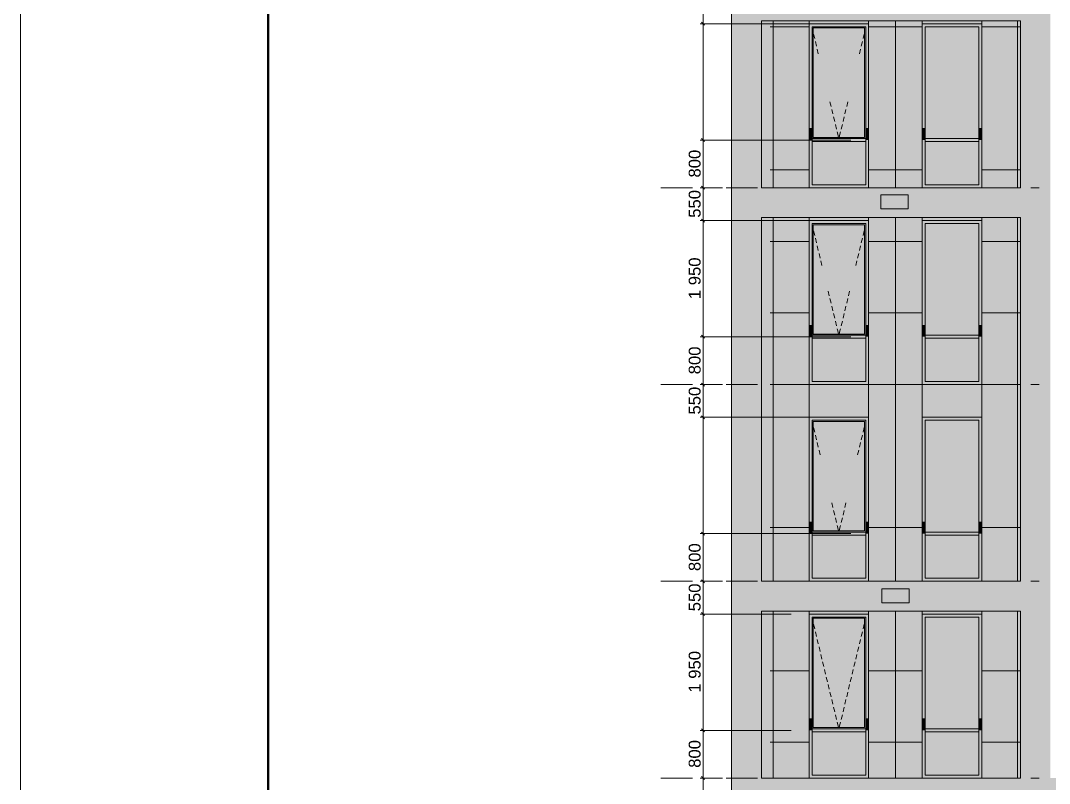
# Model space of a CAD drawing. Header units: millimetres. Extents: x 1499747 to 4341325, y -28481 to 441852.
# Drawn here: x 4091830 to 4109097, y 373938 to 386732 of the extents above; entities that cross this region are included whole.
import ezdxf
from ezdxf.enums import TextEntityAlignment as Align

# ---------------------------------------------------------------- set-up
doc = ezdxf.new("R2010")
doc.units = ezdxf.units.MM
doc.header["$MEASUREMENT"] = 0
doc.layers.add('Чертеж и Рисунок', color=7, linetype='Continuous')
doc.styles.add('РЎР“Р•РќР•Р\xa0Р\x98Р\xa0_РЎРўР\x98Р›Р¬_2', font='')
doc.styles.add('СПДС', font='isocpeur.ttf', dxfattribs={"width": 0.9})
doc.styles.get('РЎР“Р•РќР•Р\xa0Р\x98Р\xa0_РЎРўР\x98Р›Р¬_2').set_extended_font_data('GOST Common', italic=True)

# ---------------------------------------------------------------- blocks, each defined once
blk = doc.blocks.new('*U32')
at = {"lineweight": 0}
blk.add_lwpolyline([(-415, -5), (5, -5), (5, 292), (-415, 292)], close=True, dxfattribs=at)
at = {"color": 0, "linetype": 'Continuous', "lineweight": 50}
blk.add_lwpolyline([(-395, 287), (0, 287), (0, 0), (-395, 0)], close=True, dxfattribs=at)
at = {"style": 'СПДС'}
for tag, p in [('ШИФР_ПРОЕКТА_ЛИСТ2', (-65, 7.5)), ('ЛИСТ_второй', (-5, 5))]:
    blk.add_attdef(tag, text='', height=2.5, dxfattribs=at).set_placement(p, align=Align.MIDDLE_CENTER)

msp = doc.modelspace()

# ---------------------------------------------------------------- hatches: boundary and pattern name
at = {"layer": 'Чертеж и Рисунок', "linetype": 'Continuous', "lineweight": 0, "true_color": 0xbc9a89}
for points in [[(4103762.7, 400428.4), (4103762.7, 373528.4), (4104262.7, 373528.4), (4104262.7, 400428.4)], [(4108613, 399928.4), (4108613, 374028.4), (4109113, 374028.4), (4109113, 399928.4)], [(4104262.7, 387228.4), (4104262.7, 386728.4), (4108613, 386728.4), (4108613, 387228.4)], [(4104262.7, 383428.4), (4108613, 383428.4), (4108613, 383928.4), (4104262.7, 383928.4)], [(4104262.7, 377328.4), (4104262.7, 376828.4), (4108613, 376828.4), (4108613, 377328.4)], [(4127512.7, 374028.4), (4104262.7, 374028.4), (4104262.7, 373528.4), (4127512.7, 373528.4)]]:
    msp.add_hatch(color=33, dxfattribs=at).paths.add_polyline_path(points)
at = {"layer": 'Чертеж и Рисунок', "linetype": 'Continuous', "lineweight": 0, "true_color": 0xffffff}
for points in [[(4104262.7, 383928.4), (4105063.3, 383928.4), (4105063.3, 386678.4), (4106063.3, 386678.4), (4106063.3, 383928.4), (4106963, 383928.4), (4106963, 386678.4), (4107963, 386678.4), (4107963, 383928.4), (4108613, 383928.4), (4108613, 386728.4), (4104262.7, 386728.4)], [(4104262.7, 374028.4), (4105063.3, 374028.4), (4105063.3, 376778.4), (4106063.3, 376778.4), (4106063.3, 374028.4), (4106963, 374028.4), (4106963, 376778.4), (4107963, 376778.4), (4107963, 374028.4), (4108613, 374028.4), (4108613, 376828.4), (4104262.7, 376828.4)]]:
    msp.add_hatch(color=7, dxfattribs=at).paths.add_polyline_path(points)
at = {"layer": 'Чертеж и Рисунок', "linetype": 'Continuous', "lineweight": 0, "true_color": 0x2e2e2e}
for points in [[(4105063.3, 386328.4), (4105113.3, 386328.4), (4105113.3, 386628.4), (4105063.3, 386678.4)], [(4105563.3, 386678.4), (4105063.3, 386678.4), (4105113.3, 386628.4), (4105563.3, 386628.4)], [(4105563.3, 386678.4), (4105563.3, 386628.4), (4106013.3, 386628.4), (4106063.3, 386678.4)], [(4106063.3, 386328.4), (4106063.3, 386678.4), (4106013.3, 386628.4), (4106013.3, 386328.4)], [(4106963, 386328.4), (4107013, 386328.4), (4107013, 386628.4), (4106963, 386678.4)], [(4107463, 386678.4), (4106963, 386678.4), (4107013, 386628.4), (4107463, 386628.4)], [(4107463, 386678.4), (4107463, 386628.4), (4107913, 386628.4), (4107963, 386678.4)], [(4107963, 386328.4), (4107963, 386678.4), (4107913, 386628.4), (4107913, 386328.4)], [(4105063.3, 384928.4), (4105113.3, 384928.4), (4105113.3, 386328.4), (4105063.3, 386328.4)], [(4106063.3, 384928.4), (4106063.3, 386328.4), (4106013.3, 386328.4), (4106013.3, 384928.4)], [(4106963, 384928.4), (4107013, 384928.4), (4107013, 386328.4), (4106963, 386328.4)], [(4107963, 384928.4), (4107963, 386328.4), (4107913, 386328.4), (4107913, 384928.4)], [(4105063.3, 384728.4), (4105113.3, 384728.4), (4105113.3, 384928.4), (4105063.3, 384928.4)], [(4106063.3, 384728.4), (4106063.3, 384928.4), (4106013.3, 384928.4), (4106013.3, 384728.4)], [(4106963, 384728.4), (4107013, 384728.4), (4107013, 384928.4), (4106963, 384928.4)], [(4107963, 384728.4), (4107963, 384928.4), (4107913, 384928.4), (4107913, 384728.4)], [(4105063.3, 384728.4), (4105063.3, 383928.4), (4105113.3, 383978.4), (4105113.3, 384728.4)], [(4105113.3, 384703.4), (4105563.3, 384703.4), (4105563.3, 384753.4), (4105113.3, 384753.4)], [(4105563.3, 384753.4), (4105563.3, 384703.4), (4106013.3, 384703.4), (4106013.3, 384753.4)], [(4106063.3, 384728.4), (4106013.3, 384728.4), (4106013.3, 383978.4), (4106063.3, 383928.4)], [(4106963, 384728.4), (4106963, 383928.4), (4107013, 383978.4), (4107013, 384728.4)], [(4107013, 384703.4), (4107463, 384703.4), (4107463, 384753.4), (4107013, 384753.4)], [(4107463, 384753.4), (4107463, 384703.4), (4107913, 384703.4), (4107913, 384753.4)], [(4107963, 384728.4), (4107913, 384728.4), (4107913, 383978.4), (4107963, 383928.4)], [(4105563.3, 383928.4), (4105563.3, 383978.4), (4105113.3, 383978.4), (4105063.3, 383928.4)], [(4105563.3, 383928.4), (4106063.3, 383928.4), (4106013.3, 383978.4), (4105563.3, 383978.4)], [(4107463, 383928.4), (4107463, 383978.4), (4107013, 383978.4), (4106963, 383928.4)], [(4107463, 383928.4), (4107963, 383928.4), (4107913, 383978.4), (4107463, 383978.4)], [(4105063.3, 383028.4), (4105113.3, 383028.4), (4105113.3, 383328.4), (4105063.3, 383378.4)], [(4105563.3, 383378.4), (4105063.3, 383378.4), (4105113.3, 383328.4), (4105563.3, 383328.4)], [(4105563.3, 383378.4), (4105563.3, 383328.4), (4106013.3, 383328.4), (4106063.3, 383378.4)], [(4106063.3, 383028.4), (4106063.3, 383378.4), (4106013.3, 383328.4), (4106013.3, 383028.4)], [(4106963, 383028.4), (4107013, 383028.4), (4107013, 383328.4), (4106963, 383378.4)], [(4107463, 383378.4), (4106963, 383378.4), (4107013, 383328.4), (4107463, 383328.4)], [(4107463, 383378.4), (4107463, 383328.4), (4107913, 383328.4), (4107963, 383378.4)], [(4107963, 383028.4), (4107963, 383378.4), (4107913, 383328.4), (4107913, 383028.4)], [(4105063.3, 381628.4), (4105113.3, 381628.4), (4105113.3, 383028.4), (4105063.3, 383028.4)], [(4106063.3, 381628.4), (4106063.3, 383028.4), (4106013.3, 383028.4), (4106013.3, 381628.4)], [(4106963, 381628.4), (4107013, 381628.4), (4107013, 383028.4), (4106963, 383028.4)], [(4107963, 381628.4), (4107963, 383028.4), (4107913, 383028.4), (4107913, 381628.4)], [(4105063.3, 381428.4), (4105113.3, 381428.4), (4105113.3, 381628.4), (4105063.3, 381628.4)], [(4106063.3, 381428.4), (4106063.3, 381628.4), (4106013.3, 381628.4), (4106013.3, 381428.4)], [(4106963, 381428.4), (4107013, 381428.4), (4107013, 381628.4), (4106963, 381628.4)], [(4107963, 381428.4), (4107963, 381628.4), (4107913, 381628.4), (4107913, 381428.4)], [(4105113.3, 381403.4), (4105563.3, 381403.4), (4105563.3, 381453.4), (4105113.3, 381453.4)], [(4105563.3, 381453.4), (4105563.3, 381403.4), (4106013.3, 381403.4), (4106013.3, 381453.4)], [(4107013, 381403.4), (4107463, 381403.4), (4107463, 381453.4), (4107013, 381453.4)], [(4107463, 381453.4), (4107463, 381403.4), (4107913, 381403.4), (4107913, 381453.4)], [(4105063.3, 381428.4), (4105063.3, 380628.4), (4105113.3, 380678.4), (4105113.3, 381428.4)], [(4106063.3, 381428.4), (4106013.3, 381428.4), (4106013.3, 380678.4), (4106063.3, 380628.4)], [(4106963, 381428.4), (4106963, 380628.4), (4107013, 380678.4), (4107013, 381428.4)], [(4107963, 381428.4), (4107913, 381428.4), (4107913, 380678.4), (4107963, 380628.4)], [(4105563.3, 380628.4), (4105563.3, 380678.4), (4105113.3, 380678.4), (4105063.3, 380628.4)], [(4105563.3, 380628.4), (4106063.3, 380628.4), (4106013.3, 380678.4), (4105563.3, 380678.4)], [(4107463, 380628.4), (4107463, 380678.4), (4107013, 380678.4), (4106963, 380628.4)], [(4107463, 380628.4), (4107963, 380628.4), (4107913, 380678.4), (4107463, 380678.4)], [(4105063.3, 379728.4), (4105113.3, 379728.4), (4105113.3, 380028.4), (4105063.3, 380078.4)], [(4105563.3, 380078.4), (4105063.3, 380078.4), (4105113.3, 380028.4), (4105563.3, 380028.4)], [(4105563.3, 380078.4), (4105563.3, 380028.4), (4106013.3, 380028.4), (4106063.3, 380078.4)], [(4106063.3, 379728.4), (4106063.3, 380078.4), (4106013.3, 380028.4), (4106013.3, 379728.4)], [(4106963, 379728.4), (4107013, 379728.4), (4107013, 380028.4), (4106963, 380078.4)], [(4107463, 380078.4), (4106963, 380078.4), (4107013, 380028.4), (4107463, 380028.4)], [(4107463, 380078.4), (4107463, 380028.4), (4107913, 380028.4), (4107963, 380078.4)], [(4107963, 379728.4), (4107963, 380078.4), (4107913, 380028.4), (4107913, 379728.4)], [(4105063.3, 378328.4), (4105113.3, 378328.4), (4105113.3, 379728.4), (4105063.3, 379728.4)], [(4106063.3, 378328.4), (4106063.3, 379728.4), (4106013.3, 379728.4), (4106013.3, 378328.4)], [(4106963, 378328.4), (4107013, 378328.4), (4107013, 379728.4), (4106963, 379728.4)], [(4107963, 378328.4), (4107963, 379728.4), (4107913, 379728.4), (4107913, 378328.4)], [(4105063.3, 378128.4), (4105113.3, 378128.4), (4105113.3, 378328.4), (4105063.3, 378328.4)], [(4106063.3, 378128.4), (4106063.3, 378328.4), (4106013.3, 378328.4), (4106013.3, 378128.4)], [(4106963, 378128.4), (4107013, 378128.4), (4107013, 378328.4), (4106963, 378328.4)], [(4107963, 378128.4), (4107963, 378328.4), (4107913, 378328.4), (4107913, 378128.4)], [(4105063.3, 378128.4), (4105063.3, 377328.4), (4105113.3, 377378.4), (4105113.3, 378128.4)], [(4105113.3, 378103.4), (4105563.3, 378103.4), (4105563.3, 378153.4), (4105113.3, 378153.4)], [(4105563.3, 378153.4), (4105563.3, 378103.4), (4106013.3, 378103.4), (4106013.3, 378153.4)], [(4106063.3, 378128.4), (4106013.3, 378128.4), (4106013.3, 377378.4), (4106063.3, 377328.4)], [(4106963, 378128.4), (4106963, 377328.4), (4107013, 377378.4), (4107013, 378128.4)], [(4107013, 378103.4), (4107463, 378103.4), (4107463, 378153.4), (4107013, 378153.4)], [(4107463, 378153.4), (4107463, 378103.4), (4107913, 378103.4), (4107913, 378153.4)], [(4107963, 378128.4), (4107913, 378128.4), (4107913, 377378.4), (4107963, 377328.4)], [(4105563.3, 377328.4), (4105563.3, 377378.4), (4105113.3, 377378.4), (4105063.3, 377328.4)], [(4105563.3, 377328.4), (4106063.3, 377328.4), (4106013.3, 377378.4), (4105563.3, 377378.4)], [(4107463, 377328.4), (4107463, 377378.4), (4107013, 377378.4), (4106963, 377328.4)], [(4107463, 377328.4), (4107963, 377328.4), (4107913, 377378.4), (4107463, 377378.4)], [(4105063.3, 376428.4), (4105113.3, 376428.4), (4105113.3, 376728.4), (4105063.3, 376778.4)], [(4105563.3, 376778.4), (4105063.3, 376778.4), (4105113.3, 376728.4), (4105563.3, 376728.4)], [(4105563.3, 376778.4), (4105563.3, 376728.4), (4106013.3, 376728.4), (4106063.3, 376778.4)], [(4106063.3, 376428.4), (4106063.3, 376778.4), (4106013.3, 376728.4), (4106013.3, 376428.4)], [(4106963, 376428.4), (4107013, 376428.4), (4107013, 376728.4), (4106963, 376778.4)], [(4107463, 376778.4), (4106963, 376778.4), (4107013, 376728.4), (4107463, 376728.4)], [(4107463, 376778.4), (4107463, 376728.4), (4107913, 376728.4), (4107963, 376778.4)], [(4107963, 376428.4), (4107963, 376778.4), (4107913, 376728.4), (4107913, 376428.4)], [(4105063.3, 375028.4), (4105113.3, 375028.4), (4105113.3, 376428.4), (4105063.3, 376428.4)], [(4106063.3, 375028.4), (4106063.3, 376428.4), (4106013.3, 376428.4), (4106013.3, 375028.4)], [(4106963, 375028.4), (4107013, 375028.4), (4107013, 376428.4), (4106963, 376428.4)], [(4107963, 375028.4), (4107963, 376428.4), (4107913, 376428.4), (4107913, 375028.4)], [(4105063.3, 374828.4), (4105113.3, 374828.4), (4105113.3, 375028.4), (4105063.3, 375028.4)], [(4106063.3, 374828.4), (4106063.3, 375028.4), (4106013.3, 375028.4), (4106013.3, 374828.4)], [(4106963, 374828.4), (4107013, 374828.4), (4107013, 375028.4), (4106963, 375028.4)], [(4107963, 374828.4), (4107963, 375028.4), (4107913, 375028.4), (4107913, 374828.4)], [(4105063.3, 374828.4), (4105063.3, 374028.4), (4105113.3, 374078.4), (4105113.3, 374828.4)], [(4105113.3, 374803.4), (4105563.3, 374803.4), (4105563.3, 374853.4), (4105113.3, 374853.4)], [(4105563.3, 374853.4), (4105563.3, 374803.4), (4106013.3, 374803.4), (4106013.3, 374853.4)], [(4106063.3, 374828.4), (4106013.3, 374828.4), (4106013.3, 374078.4), (4106063.3, 374028.4)], [(4106963, 374828.4), (4106963, 374028.4), (4107013, 374078.4), (4107013, 374828.4)], [(4107013, 374803.4), (4107463, 374803.4), (4107463, 374853.4), (4107013, 374853.4)], [(4107463, 374853.4), (4107463, 374803.4), (4107913, 374803.4), (4107913, 374853.4)], [(4107963, 374828.4), (4107913, 374828.4), (4107913, 374078.4), (4107963, 374028.4)], [(4105563.3, 374028.4), (4105563.3, 374078.4), (4105113.3, 374078.4), (4105063.3, 374028.4)], [(4105563.3, 374028.4), (4106063.3, 374028.4), (4106013.3, 374078.4), (4105563.3, 374078.4)], [(4107463, 374028.4), (4107463, 374078.4), (4107013, 374078.4), (4106963, 374028.4)], [(4107463, 374028.4), (4107963, 374028.4), (4107913, 374078.4), (4107463, 374078.4)]]:
    msp.add_hatch(color=250, dxfattribs=at).paths.add_polyline_path(points)
at = {"layer": 'Чертеж и Рисунок', "linetype": 'Continuous', "lineweight": 0, "true_color": 0xf7fdff}
for points in [[(4105113.3, 384753.4), (4105133.3, 384773.4), (4105133.3, 386608.4), (4105113.3, 386628.4)], [(4106013.3, 386628.4), (4105113.3, 386628.4), (4105133.3, 386608.4), (4105993.3, 386608.4)], [(4106013.3, 384753.4), (4106013.3, 386628.4), (4105993.3, 386608.4), (4105993.3, 384773.4)], [(4106013.3, 384753.4), (4105993.3, 384773.4), (4105133.3, 384773.4), (4105113.3, 384753.4)], [(4105113.3, 381453.4), (4105133.3, 381473.4), (4105133.3, 383308.4), (4105113.3, 383328.4)], [(4106013.3, 383328.4), (4105113.3, 383328.4), (4105133.3, 383308.4), (4105993.3, 383308.4)], [(4106013.3, 381453.4), (4106013.3, 383328.4), (4105993.3, 383308.4), (4105993.3, 381473.4)], [(4106013.3, 381453.4), (4105993.3, 381473.4), (4105133.3, 381473.4), (4105113.3, 381453.4)], [(4105113.3, 378153.4), (4105133.3, 378173.4), (4105133.3, 380008.4), (4105113.3, 380028.4)], [(4106013.3, 380028.4), (4105113.3, 380028.4), (4105133.3, 380008.4), (4105993.3, 380008.4)], [(4106013.3, 378153.4), (4106013.3, 380028.4), (4105993.3, 380008.4), (4105993.3, 378173.4)], [(4106013.3, 378153.4), (4105993.3, 378173.4), (4105133.3, 378173.4), (4105113.3, 378153.4)], [(4105113.3, 374853.4), (4105133.3, 374873.4), (4105133.3, 376708.4), (4105113.3, 376728.4)], [(4106013.3, 376728.4), (4105113.3, 376728.4), (4105133.3, 376708.4), (4105993.3, 376708.4)], [(4106013.3, 374853.4), (4106013.3, 376728.4), (4105993.3, 376708.4), (4105993.3, 374873.4)], [(4106013.3, 374853.4), (4105993.3, 374873.4), (4105133.3, 374873.4), (4105113.3, 374853.4)]]:
    msp.add_hatch(color=7, dxfattribs=at).paths.add_polyline_path(points)
at = {"layer": 'Чертеж и Рисунок', "linetype": 'Continuous', "lineweight": 0, "true_color": 0x84adf9}
for points in [[(4107013, 386628.4), (4107013, 384753.4), (4107913, 384753.4), (4107913, 386628.4)], [(4105133.3, 384773.4), (4105993.3, 384773.4), (4105993.3, 386608.4), (4105133.3, 386608.4)], [(4105113.3, 384703.4), (4105113.3, 383978.4), (4106013.3, 383978.4), (4106013.3, 384703.4)], [(4107013, 383978.4), (4107913, 383978.4), (4107913, 384703.4), (4107013, 384703.4)], [(4105133.3, 381473.4), (4105993.3, 381473.4), (4105993.3, 383308.4), (4105133.3, 383308.4)], [(4107013, 383328.4), (4107013, 381453.4), (4107913, 381453.4), (4107913, 383328.4)], [(4105113.3, 381403.4), (4105113.3, 380678.4), (4106013.3, 380678.4), (4106013.3, 381403.4)], [(4107013, 381403.4), (4107013, 380678.4), (4107913, 380678.4), (4107913, 381403.4)], [(4105133.3, 378173.4), (4105993.3, 378173.4), (4105993.3, 380008.4), (4105133.3, 380008.4)], [(4107013, 380028.4), (4107013, 378153.4), (4107913, 378153.4), (4107913, 380028.4)], [(4105113.3, 378103.4), (4105113.3, 377378.4), (4106013.3, 377378.4), (4106013.3, 378103.4)], [(4107013, 378103.4), (4107013, 377378.4), (4107913, 377378.4), (4107913, 378103.4)], [(4105133.3, 374873.4), (4105993.3, 374873.4), (4105993.3, 376708.4), (4105133.3, 376708.4)], [(4107013, 376728.4), (4107013, 374853.4), (4107913, 374853.4), (4107913, 376728.4)], [(4105113.3, 374803.4), (4105113.3, 374078.4), (4106013.3, 374078.4), (4106013.3, 374803.4)], [(4107013, 374803.4), (4107013, 374078.4), (4107913, 374078.4), (4107913, 374803.4)]]:
    msp.add_hatch(color=161, dxfattribs=at).paths.add_polyline_path(points)
at = {"layer": 'Чертеж и Рисунок', "linetype": 'Continuous', "lineweight": 0, "true_color": 0xffffff}
h = msp.add_hatch(color=7, dxfattribs=at)
h.paths.add_polyline_path([(4104262.7, 377328.4), (4105063.3, 377328.4), (4105063.3, 380078.4), (4106063.3, 380078.4), (4106063.3, 377328.4), (4106963, 377328.4), (4106963, 380078.4), (4107963, 380078.4), (4107963, 377328.4), (4108613, 377328.4), (4108613, 383428.4), (4104262.7, 383428.4)])
h.paths.add_polyline_path([(4106063.3, 380628.4), (4105063.3, 380628.4), (4105063.3, 383378.4), (4106063.3, 383378.4)], flags=0)
h.paths.add_polyline_path([(4106963, 383378.4), (4107963, 383378.4), (4107963, 380628.4), (4106963, 380628.4)], flags=0)

# ---------------------------------------------------------------- linework, layer by layer
at = {"layer": 'Чертеж и Рисунок', "color": 7, "linetype": 'Continuous', "lineweight": 5}
for points in [[(4103762.7, 373528.4), (4103762.7, 400428.4)], [(4103284.7, 386678.4), (4103284.7, 387228.4)], [(4105763.3, 386678.4), (4103237.8, 386678.4)], [(4103259.7, 386703.4), (4103309.7, 386653.4)], [(4103284.7, 384728.4), (4103284.7, 386678.4)], [(4104262.7, 383928.4), (4104262.7, 386728.4)], [(4104262.7, 386728.4), (4108613, 386728.4)], [(4105063.3, 386678.4), (4106063.3, 386678.4)], [(4105113.3, 386328.4), (4105113.3, 386628.4)], [(4105113.3, 386628.4), (4105563.3, 386628.4)], [(4105563.3, 386628.4), (4106013.3, 386628.4)], [(4106013.3, 386328.4), (4106013.3, 386628.4)], [(4106063.3, 386678.4), (4106063.3, 383928.4)], [(4106963, 383928.4), (4106963, 386678.4)], [(4106963, 386678.4), (4107963, 386678.4)], [(4107013, 386328.4), (4107013, 386628.4)], [(4107013, 386628.4), (4107463, 386628.4)], [(4107463, 386628.4), (4107913, 386628.4)], [(4107913, 386328.4), (4107913, 386628.4)], [(4107963, 386678.4), (4107963, 383928.4)], [(4108613, 383928.4), (4108613, 386728.4)], [(4105133.3, 386608.4), (4105133.3, 384773.4)], [(4105993.3, 386608.4), (4105133.3, 386608.4)], [(4105993.3, 384773.4), (4105993.3, 386608.4)], [(4105113.3, 384928.4), (4105113.3, 386328.4)], [(4106013.3, 384928.4), (4106013.3, 386328.4)], [(4107013, 384928.4), (4107013, 386328.4)], [(4107913, 384928.4), (4107913, 386328.4)], [(4105113.3, 384753.4), (4105113.3, 384928.4)], [(4106013.3, 384753.4), (4106013.3, 384928.4)], [(4107013, 384753.4), (4107013, 384928.4)], [(4107913, 384753.4), (4107913, 384928.4)], [(4105763.3, 384728.4), (4103237.8, 384728.4)], [(4103259.7, 384753.4), (4103309.7, 384703.4)], [(4103284.7, 383928.4), (4103284.7, 384728.4)], [(4105113.3, 384728.4), (4105113.3, 384753.4)], [(4105563.3, 384753.4), (4105113.3, 384753.4)], [(4105113.3, 384703.4), (4105113.3, 384728.4)], [(4105133.3, 384773.4), (4105993.3, 384773.4)], [(4106013.3, 384753.4), (4105563.3, 384753.4)], [(4106013.3, 384728.4), (4106013.3, 384753.4)], [(4106013.3, 384703.4), (4106013.3, 384728.4)], [(4107013, 384728.4), (4107013, 384753.4)], [(4107463, 384753.4), (4107013, 384753.4)], [(4107013, 384703.4), (4107013, 384728.4)], [(4107913, 384753.4), (4107463, 384753.4)], [(4107913, 384728.4), (4107913, 384753.4)], [(4107913, 384703.4), (4107913, 384728.4)], [(4105113.3, 383978.4), (4105113.3, 384703.4)], [(4105563.3, 384703.4), (4105113.3, 384703.4)], [(4106013.3, 384703.4), (4105563.3, 384703.4)], [(4106013.3, 383978.4), (4106013.3, 384703.4)], [(4107013, 383978.4), (4107013, 384703.4)], [(4107463, 384703.4), (4107013, 384703.4)], [(4107913, 384703.4), (4107463, 384703.4)], [(4107913, 383978.4), (4107913, 384703.4)], [(4103612.7, 383928.4), (4103237.8, 383928.4)], [(4103259.7, 383953.4), (4103309.7, 383903.4)], [(4103284.7, 383378.4), (4103284.7, 383928.4)], [(4104262.7, 383928.4), (4108613, 383928.4)], [(4105563.3, 383978.4), (4105113.3, 383978.4)], [(4106013.3, 383978.4), (4105563.3, 383978.4)], [(4107463, 383978.4), (4107013, 383978.4)], [(4107913, 383978.4), (4107463, 383978.4)], [(4106266.5, 383572.8), (4106266.5, 383808.5)], [(4106266.5, 383808.5), (4106728.4, 383808.5)], [(4106728.4, 383808.5), (4106728.4, 383572.8)], [(4106728.4, 383572.8), (4106266.5, 383572.8)], [(4105763.3, 383378.4), (4103237.8, 383378.4)], [(4103259.7, 383403.4), (4103309.7, 383353.4)], [(4103284.7, 381428.4), (4103284.7, 383378.4)], [(4104262.7, 377328.4), (4104262.7, 383428.4)], [(4104262.7, 383428.4), (4108613, 383428.4)], [(4105063.3, 383378.4), (4106063.3, 383378.4)], [(4106063.3, 383378.4), (4106063.3, 380628.4)], [(4106963, 383378.4), (4107963, 383378.4)], [(4106963, 380628.4), (4106963, 383378.4)], [(4107963, 383378.4), (4107963, 380628.4)], [(4108613, 377328.4), (4108613, 383428.4)], [(4105113.3, 383028.4), (4105113.3, 383328.4)], [(4105113.3, 383328.4), (4105563.3, 383328.4)], [(4105133.3, 383308.4), (4105133.3, 381473.4)], [(4105993.3, 383308.4), (4105133.3, 383308.4)], [(4105563.3, 383328.4), (4106013.3, 383328.4)], [(4105993.3, 381473.4), (4105993.3, 383308.4)], [(4106013.3, 383028.4), (4106013.3, 383328.4)], [(4107013, 383028.4), (4107013, 383328.4)], [(4107013, 383328.4), (4107463, 383328.4)], [(4107463, 383328.4), (4107913, 383328.4)], [(4107913, 383028.4), (4107913, 383328.4)], [(4105113.3, 381628.4), (4105113.3, 383028.4)], [(4106013.3, 381628.4), (4106013.3, 383028.4)], [(4107013, 381628.4), (4107013, 383028.4)], [(4107913, 381628.4), (4107913, 383028.4)], [(4105113.3, 381453.4), (4105113.3, 381628.4)], [(4106013.3, 381453.4), (4106013.3, 381628.4)], [(4107013, 381453.4), (4107013, 381628.4)], [(4107913, 381453.4), (4107913, 381628.4)], [(4103259.7, 381453.4), (4103309.7, 381403.4)], [(4105113.3, 381428.4), (4105113.3, 381453.4)], [(4105563.3, 381453.4), (4105113.3, 381453.4)], [(4105133.3, 381473.4), (4105993.3, 381473.4)], [(4106013.3, 381453.4), (4105563.3, 381453.4)], [(4106013.3, 381428.4), (4106013.3, 381453.4)], [(4107013, 381428.4), (4107013, 381453.4)], [(4107463, 381453.4), (4107013, 381453.4)], [(4107913, 381453.4), (4107463, 381453.4)], [(4107913, 381428.4), (4107913, 381453.4)], [(4105763.3, 381428.4), (4103237.8, 381428.4)], [(4103284.7, 380628.4), (4103284.7, 381428.4)], [(4105113.3, 381403.4), (4105113.3, 381428.4)], [(4105113.3, 380678.4), (4105113.3, 381403.4)], [(4105563.3, 381403.4), (4105113.3, 381403.4)], [(4106013.3, 381403.4), (4105563.3, 381403.4)], [(4106013.3, 381403.4), (4106013.3, 381428.4)], [(4106013.3, 380678.4), (4106013.3, 381403.4)], [(4107013, 381403.4), (4107013, 381428.4)], [(4107013, 380678.4), (4107013, 381403.4)], [(4107463, 381403.4), (4107013, 381403.4)], [(4107913, 381403.4), (4107463, 381403.4)], [(4107913, 381403.4), (4107913, 381428.4)], [(4107913, 380678.4), (4107913, 381403.4)], [(4103612.7, 380628.4), (4103237.8, 380628.4)], [(4103259.7, 380653.4), (4103309.7, 380603.4)], [(4103284.7, 380078.4), (4103284.7, 380628.4)], [(4106063.3, 380628.4), (4105063.3, 380628.4)], [(4105563.3, 380678.4), (4105113.3, 380678.4)], [(4106013.3, 380678.4), (4105563.3, 380678.4)], [(4107963, 380628.4), (4106963, 380628.4)], [(4107463, 380678.4), (4107013, 380678.4)], [(4107913, 380678.4), (4107463, 380678.4)], [(4105763.3, 380078.4), (4103237.8, 380078.4)], [(4103259.7, 380103.4), (4103309.7, 380053.4)], [(4103284.7, 378128.4), (4103284.7, 380078.4)], [(4105063.3, 380078.4), (4106063.3, 380078.4)], [(4106063.3, 380078.4), (4106063.3, 377328.4)], [(4106963, 380078.4), (4107963, 380078.4)], [(4106963, 377328.4), (4106963, 380078.4)], [(4107963, 380078.4), (4107963, 377328.4)], [(4105113.3, 379728.4), (4105113.3, 380028.4)], [(4105113.3, 380028.4), (4105563.3, 380028.4)], [(4105133.3, 380008.4), (4105133.3, 378173.4)], [(4105993.3, 380008.4), (4105133.3, 380008.4)], [(4105563.3, 380028.4), (4106013.3, 380028.4)], [(4105993.3, 378173.4), (4105993.3, 380008.4)], [(4106013.3, 379728.4), (4106013.3, 380028.4)], [(4107013, 379728.4), (4107013, 380028.4)], [(4107013, 380028.4), (4107463, 380028.4)], [(4107463, 380028.4), (4107913, 380028.4)], [(4107913, 379728.4), (4107913, 380028.4)], [(4105113.3, 378328.4), (4105113.3, 379728.4)], [(4106013.3, 378328.4), (4106013.3, 379728.4)], [(4107013, 378328.4), (4107013, 379728.4)], [(4107913, 378328.4), (4107913, 379728.4)], [(4105113.3, 378153.4), (4105113.3, 378328.4)], [(4105133.3, 378173.4), (4105993.3, 378173.4)], [(4106013.3, 378153.4), (4106013.3, 378328.4)], [(4107013, 378153.4), (4107013, 378328.4)], [(4107913, 378153.4), (4107913, 378328.4)], [(4105763.3, 378128.4), (4103237.8, 378128.4)], [(4103259.7, 378153.4), (4103309.7, 378103.4)], [(4103284.7, 377328.4), (4103284.7, 378128.4)], [(4105113.3, 378128.4), (4105113.3, 378153.4)], [(4105563.3, 378153.4), (4105113.3, 378153.4)], [(4105113.3, 378103.4), (4105113.3, 378128.4)], [(4105113.3, 377378.4), (4105113.3, 378103.4)], [(4105563.3, 378103.4), (4105113.3, 378103.4)], [(4106013.3, 378153.4), (4105563.3, 378153.4)], [(4106013.3, 378103.4), (4105563.3, 378103.4)], [(4106013.3, 378128.4), (4106013.3, 378153.4)], [(4106013.3, 378103.4), (4106013.3, 378128.4)], [(4106013.3, 377378.4), (4106013.3, 378103.4)], [(4107013, 378128.4), (4107013, 378153.4)], [(4107463, 378153.4), (4107013, 378153.4)], [(4107013, 378103.4), (4107013, 378128.4)], [(4107013, 377378.4), (4107013, 378103.4)], [(4107463, 378103.4), (4107013, 378103.4)], [(4107913, 378153.4), (4107463, 378153.4)], [(4107913, 378103.4), (4107463, 378103.4)], [(4107913, 378128.4), (4107913, 378153.4)], [(4107913, 378103.4), (4107913, 378128.4)], [(4107913, 377378.4), (4107913, 378103.4)], [(4103612.7, 377328.4), (4103237.8, 377328.4)], [(4103259.7, 377353.4), (4103309.7, 377303.4)], [(4103284.7, 376778.4), (4103284.7, 377328.4)], [(4104262.7, 377328.4), (4108613, 377328.4)], [(4105563.3, 377378.4), (4105113.3, 377378.4)], [(4106013.3, 377378.4), (4105563.3, 377378.4)], [(4107463, 377378.4), (4107013, 377378.4)], [(4107913, 377378.4), (4107463, 377378.4)], [(4106283.5, 376967.1), (4106283.5, 377202.9)], [(4106283.5, 377202.9), (4106745.4, 377202.9)], [(4106745.4, 377202.9), (4106745.4, 376967.1)], [(4106745.4, 376967.1), (4106283.5, 376967.1)], [(4103259.7, 376803.4), (4103309.7, 376753.4)], [(4104262.7, 374028.4), (4104262.7, 376828.4)], [(4104262.7, 376828.4), (4108613, 376828.4)], [(4108613, 374028.4), (4108613, 376828.4)], [(4104763.3, 376778.4), (4103237.8, 376778.4)], [(4103284.7, 374828.4), (4103284.7, 376778.4)], [(4105063.3, 376778.4), (4106063.3, 376778.4)], [(4105113.3, 376428.4), (4105113.3, 376728.4)], [(4105113.3, 376728.4), (4105563.3, 376728.4)], [(4105133.3, 376708.4), (4105133.3, 374873.4)], [(4105993.3, 376708.4), (4105133.3, 376708.4)], [(4105563.3, 376728.4), (4106013.3, 376728.4)], [(4105993.3, 374873.4), (4105993.3, 376708.4)], [(4106013.3, 376428.4), (4106013.3, 376728.4)], [(4106063.3, 376778.4), (4106063.3, 374028.4)], [(4106963, 374028.4), (4106963, 376778.4)], [(4106963, 376778.4), (4107963, 376778.4)], [(4107013, 376428.4), (4107013, 376728.4)], [(4107013, 376728.4), (4107463, 376728.4)], [(4107463, 376728.4), (4107913, 376728.4)], [(4107913, 376428.4), (4107913, 376728.4)], [(4107963, 376778.4), (4107963, 374028.4)], [(4105113.3, 375028.4), (4105113.3, 376428.4)], [(4106013.3, 375028.4), (4106013.3, 376428.4)], [(4107013, 375028.4), (4107013, 376428.4)], [(4107913, 375028.4), (4107913, 376428.4)], [(4105113.3, 374853.4), (4105113.3, 375028.4)], [(4106013.3, 374853.4), (4106013.3, 375028.4)], [(4107013, 374853.4), (4107013, 375028.4)], [(4107913, 374853.4), (4107913, 375028.4)], [(4104763.3, 374828.4), (4103237.8, 374828.4)], [(4103259.7, 374853.4), (4103309.7, 374803.4)], [(4103284.7, 374028.4), (4103284.7, 374828.4)], [(4105113.3, 374828.4), (4105113.3, 374853.4)], [(4105563.3, 374853.4), (4105113.3, 374853.4)], [(4105113.3, 374803.4), (4105113.3, 374828.4)], [(4105113.3, 374078.4), (4105113.3, 374803.4)], [(4105563.3, 374803.4), (4105113.3, 374803.4)], [(4105133.3, 374873.4), (4105993.3, 374873.4)], [(4106013.3, 374853.4), (4105563.3, 374853.4)], [(4106013.3, 374803.4), (4105563.3, 374803.4)], [(4106013.3, 374828.4), (4106013.3, 374853.4)], [(4106013.3, 374803.4), (4106013.3, 374828.4)], [(4106013.3, 374078.4), (4106013.3, 374803.4)], [(4107013, 374828.4), (4107013, 374853.4)], [(4107463, 374853.4), (4107013, 374853.4)], [(4107013, 374803.4), (4107013, 374828.4)], [(4107013, 374078.4), (4107013, 374803.4)], [(4107463, 374803.4), (4107013, 374803.4)], [(4107913, 374853.4), (4107463, 374853.4)], [(4107913, 374803.4), (4107463, 374803.4)], [(4107913, 374828.4), (4107913, 374853.4)], [(4107913, 374803.4), (4107913, 374828.4)], [(4107913, 374078.4), (4107913, 374803.4)], [(4103612.7, 374028.4), (4103237.8, 374028.4)], [(4103259.7, 374053.4), (4103309.7, 374003.4)], [(4103284.7, 373028.4), (4103284.7, 374028.4)], [(4104262.7, 374028.4), (4108613, 374028.4)], [(4105563.3, 374078.4), (4105113.3, 374078.4)], [(4106013.3, 374078.4), (4105563.3, 374078.4)], [(4107463, 374078.4), (4107013, 374078.4)], [(4107913, 374078.4), (4107463, 374078.4)]]:
    msp.add_lwpolyline(points, dxfattribs=at)
at = {"layer": 'Чертеж и Рисунок', "color": 253, "linetype": 'Continuous', "lineweight": 5, "true_color": 0xaaaaaa}
for points in [[(4105063.3, 386628), (4104412.7, 386628.2)], [(4104462.7, 386728.4), (4104462.7, 383928.4)], [(4105063.3, 386728.4), (4105063.3, 386678.4)], [(4105063.3, 386678.4), (4105063.3, 383928.4)], [(4106062.7, 386728.4), (4106062.7, 386678.4)], [(4106062.7, 386678.4), (4106062.7, 383928.4)], [(4106063.3, 386628.2), (4106963, 386628.2)], [(4106512.9, 386728.4), (4106512.9, 383928.4)], [(4106963.3, 386728.4), (4106963.3, 386678.4)], [(4106963.3, 386678.4), (4106963.3, 383928.4)], [(4107962.7, 386728.4), (4107962.7, 386678.4)], [(4107962.7, 386678.4), (4107962.7, 383928.4)], [(4107962.7, 386628), (4107963, 386628)], [(4107963, 386628), (4108613, 386628)], [(4108563.3, 386728.4), (4108563.3, 383928.4)], [(4105063.3, 384228), (4104412.7, 384228.2)], [(4106063.3, 384228.2), (4106963, 384228.2)], [(4107962.7, 384228), (4107963, 384228)], [(4107963, 384228), (4108613, 384228)], [(4104462.7, 383428.4), (4104462.7, 377328.4)], [(4105063.3, 383428.4), (4105063.3, 383378.4)], [(4105063.3, 383378.4), (4105063.3, 380628.4)], [(4106062.7, 383428.4), (4106062.7, 383378.4)], [(4106062.7, 383378.4), (4106062.7, 380628.4)], [(4106512.9, 383428.4), (4106512.9, 377328.4)], [(4106963.3, 383428.4), (4106963.3, 383378.4)], [(4106963.3, 383378.4), (4106963.3, 380628.4)], [(4107962.7, 383428.4), (4107962.7, 383378.4)], [(4107962.7, 383378.4), (4107962.7, 380628.4)], [(4108563.3, 383428.4), (4108563.3, 377328.4)], [(4105063.3, 383028), (4104412.7, 383028.2)], [(4106063.3, 383028.2), (4106963, 383028.2)], [(4107962.7, 383028), (4107963, 383028)], [(4107963, 383028), (4108613, 383028)], [(4105063.3, 381828), (4104412.7, 381828.2)], [(4106063.3, 381828.2), (4106963, 381828.2)], [(4107962.7, 381828), (4107963, 381828)], [(4107963, 381828), (4108613, 381828)], [(4105063.3, 380628), (4104412.7, 380628.2)], [(4105063.3, 380628.4), (4105063.3, 380078.4)], [(4106062.7, 380628.4), (4106062.7, 380078.4)], [(4106063.3, 380628.2), (4106963, 380628.2)], [(4106963.3, 380628.4), (4106963.3, 380078.4)], [(4107962.7, 380628.4), (4107962.7, 380078.4)], [(4107962.7, 380628), (4108613, 380628)], [(4105063.3, 380078.4), (4105063.3, 377328.4)], [(4106062.7, 380078.4), (4106062.7, 377328.4)], [(4106963.3, 380078.4), (4106963.3, 377328.4)], [(4107962.7, 380078.4), (4107962.7, 377328.4)], [(4105063.3, 378228), (4104412.7, 378228.2)], [(4106063.3, 378228.2), (4106963, 378228.2)], [(4107962.7, 378228), (4107963, 378228)], [(4107963, 378228), (4108613, 378228)], [(4104462.7, 376828.4), (4104462.7, 374028.4)], [(4105063.3, 376828.4), (4105063.3, 376778.4)], [(4106062.7, 376828.4), (4106062.7, 376778.4)], [(4106512.9, 376828.4), (4106512.9, 374028.4)], [(4106963.3, 376828.4), (4106963.3, 376778.4)], [(4107962.7, 376828.4), (4107962.7, 376778.4)], [(4108563.3, 376828.4), (4108563.3, 374028.4)], [(4105063.3, 376778.4), (4105063.3, 374028.4)], [(4106062.7, 376778.4), (4106062.7, 374028.4)], [(4106963.3, 376778.4), (4106963.3, 374028.4)], [(4107962.7, 376778.4), (4107962.7, 374028.4)], [(4105063.3, 375828), (4104412.7, 375828.2)], [(4106063.3, 375828.2), (4106963, 375828.2)], [(4107962.7, 375828), (4107963, 375828)], [(4107963, 375828), (4108613, 375828)], [(4105063.3, 374628), (4104412.7, 374628.2)], [(4106063.3, 374628.2), (4106963, 374628.2)], [(4107962.7, 374628), (4107963, 374628)], [(4107963, 374628), (4108613, 374628)]]:
    msp.add_lwpolyline(points, dxfattribs=at)
at = {"layer": 'Чертеж и Рисунок', "color": 23, "linetype": 'Continuous', "lineweight": 5, "true_color": 0xbf8080}
for points in [[(4105138.8, 386507.1), (4105157.6, 386429.3)], [(4105987.8, 386507.1), (4105969, 386429.3)], [(4105169.3, 386380.7), (4105188.1, 386302.9)], [(4105957.3, 386380.7), (4105938.5, 386302.9)], [(4105199.8, 386254.3), (4105218.6, 386176.6)], [(4105926.8, 386254.3), (4105908, 386176.6)], [(4105413.3, 385369.7), (4105432.1, 385292)], [(4105713.2, 385369.7), (4105694.5, 385292)], [(4105443.8, 385243.4), (4105462.6, 385165.6)], [(4105474.3, 385117), (4105493.1, 385039.2)], [(4105652.2, 385117), (4105633.5, 385039.2)], [(4105682.7, 385243.4), (4105664, 385165.6)], [(4105504.8, 384990.6), (4105523.6, 384912.9)], [(4105621.7, 384990.6), (4105603, 384912.9)], [(4105535.3, 384864.3), (4105544.5, 384826.2)], [(4105544.5, 384826.2), (4105557.2, 384773.4)], [(4105582, 384826.2), (4105569.3, 384773.4)], [(4105591.2, 384864.3), (4105582, 384826.2)], [(4105138.8, 383207.1), (4105157.6, 383129.3)], [(4105987.8, 383207.1), (4105969, 383129.3)], [(4105169.3, 383080.7), (4105188.1, 383002.9)], [(4105957.3, 383080.7), (4105938.5, 383002.9)], [(4105199.8, 382954.3), (4105218.6, 382876.6)], [(4105926.8, 382954.3), (4105908, 382876.6)], [(4105230.3, 382828), (4105249.1, 382750.2)], [(4105260.8, 382701.6), (4105279.6, 382623.8)], [(4105865.8, 382701.6), (4105847, 382623.8)], [(4105896.3, 382828), (4105877.5, 382750.2)], [(4105382.8, 382196.1), (4105401.6, 382118.3)], [(4105743.7, 382196.1), (4105725, 382118.3)], [(4105413.3, 382069.7), (4105432.1, 381992)], [(4105713.2, 382069.7), (4105694.5, 381992)], [(4105443.8, 381943.4), (4105462.6, 381865.6)], [(4105474.3, 381817), (4105493.1, 381739.2)], [(4105652.2, 381817), (4105633.5, 381739.2)], [(4105682.7, 381943.4), (4105664, 381865.6)], [(4105504.8, 381690.6), (4105523.6, 381612.9)], [(4105621.7, 381690.6), (4105603, 381612.9)], [(4105535.3, 381564.3), (4105544.5, 381526.2)], [(4105544.5, 381526.2), (4105557.2, 381473.4)], [(4105582, 381526.2), (4105569.3, 381473.4)], [(4105591.2, 381564.3), (4105582, 381526.2)], [(4105138.8, 379907.1), (4105157.6, 379829.3)], [(4105987.8, 379907.1), (4105969, 379829.3)], [(4105169.3, 379780.7), (4105188.1, 379702.9)], [(4105957.3, 379780.7), (4105938.5, 379702.9)], [(4105199.8, 379654.3), (4105218.6, 379576.6)], [(4105926.8, 379654.3), (4105908, 379576.6)], [(4105230.3, 379528), (4105249.1, 379450.2)], [(4105896.3, 379528), (4105877.5, 379450.2)], [(4105443.8, 378643.4), (4105462.6, 378565.6)], [(4105474.3, 378517), (4105493.1, 378439.2)], [(4105652.2, 378517), (4105633.5, 378439.2)], [(4105682.7, 378643.4), (4105664, 378565.6)], [(4105504.8, 378390.6), (4105523.6, 378312.9)], [(4105621.7, 378390.6), (4105603, 378312.9)], [(4105535.3, 378264.3), (4105544.5, 378226.2)], [(4105544.5, 378226.2), (4105557.2, 378173.4)], [(4105582, 378226.2), (4105569.3, 378173.4)], [(4105591.2, 378264.3), (4105582, 378226.2)], [(4105138.8, 376607.1), (4105157.6, 376529.3)], [(4105169.3, 376480.7), (4105188.1, 376402.9)], [(4105957.3, 376480.7), (4105938.5, 376402.9)], [(4105987.8, 376607.1), (4105969, 376529.3)], [(4105199.8, 376354.3), (4105218.6, 376276.6)], [(4105926.8, 376354.3), (4105908, 376276.6)], [(4105230.3, 376228), (4105249.1, 376150.2)], [(4105260.8, 376101.6), (4105279.6, 376023.8)], [(4105865.8, 376101.6), (4105847, 376023.8)], [(4105896.3, 376228), (4105877.5, 376150.2)], [(4105291.3, 375975.2), (4105310.1, 375897.5)], [(4105835.3, 375975.2), (4105816.5, 375897.5)], [(4105321.8, 375848.8), (4105340.6, 375771.1)], [(4105804.8, 375848.8), (4105786, 375771.1)], [(4105352.3, 375722.5), (4105371.1, 375644.7)], [(4105382.8, 375596.1), (4105401.6, 375518.3)], [(4105743.7, 375596.1), (4105725, 375518.3)], [(4105774.3, 375722.5), (4105755.5, 375644.7)], [(4105413.3, 375469.7), (4105432.1, 375392)], [(4105713.2, 375469.7), (4105694.5, 375392)], [(4105443.8, 375343.4), (4105462.6, 375265.6)], [(4105682.7, 375343.4), (4105664, 375265.6)], [(4105474.3, 375217), (4105493.1, 375139.2)], [(4105504.8, 375090.6), (4105523.6, 375012.9)], [(4105621.7, 375090.6), (4105603, 375012.9)], [(4105652.2, 375217), (4105633.5, 375139.2)], [(4105535.3, 374964.3), (4105544.5, 374926.2)], [(4105544.5, 374926.2), (4105557.2, 374873.4)], [(4105582, 374926.2), (4105569.3, 374873.4)], [(4105591.2, 374964.3), (4105582, 374926.2)]]:
    msp.add_lwpolyline(points, dxfattribs=at)
at = {"layer": 'Чертеж и Рисунок', "color": 1, "linetype": 'Continuous', "lineweight": 0}
for points in [[(4102576.8, 383928.4), (4103106, 383928.4)], [(4103317.6, 383928.4), (4103458.7, 383928.4)], [(4103670.4, 383928.4), (4104199.6, 383928.4)], [(4104411.2, 383928.4), (4104552.4, 383928.4)], [(4104764, 383928.4), (4105293.2, 383928.4)], [(4105504.9, 383928.4), (4105646, 383928.4)], [(4105857.6, 383928.4), (4106386.8, 383928.4)], [(4106598.5, 383928.4), (4106739.6, 383928.4)], [(4106951.2, 383928.4), (4107480.4, 383928.4)], [(4107692.1, 383928.4), (4107833.2, 383928.4)], [(4108044.9, 383928.4), (4108574, 383928.4)], [(4108785.7, 383928.4), (4108926.8, 383928.4)], [(4102576.8, 380628.4), (4103106, 380628.4)], [(4103317.6, 380628.4), (4103458.7, 380628.4)], [(4103670.4, 380628.4), (4104199.6, 380628.4)], [(4104411.2, 380628.4), (4104552.4, 380628.4)], [(4104764, 380628.4), (4105293.2, 380628.4)], [(4105504.9, 380628.4), (4105646, 380628.4)], [(4105857.6, 380628.4), (4106386.8, 380628.4)], [(4106598.5, 380628.4), (4106739.6, 380628.4)], [(4106951.2, 380628.4), (4107480.4, 380628.4)], [(4107692.1, 380628.4), (4107833.2, 380628.4)], [(4108044.9, 380628.4), (4108574, 380628.4)], [(4108785.7, 380628.4), (4108926.8, 380628.4)], [(4102576.8, 377328.4), (4103106, 377328.4)], [(4103317.6, 377328.4), (4103458.7, 377328.4)], [(4103670.4, 377328.4), (4104199.6, 377328.4)], [(4104411.2, 377328.4), (4104552.4, 377328.4)], [(4104764, 377328.4), (4105293.2, 377328.4)], [(4105504.9, 377328.4), (4105646, 377328.4)], [(4105857.6, 377328.4), (4106386.8, 377328.4)], [(4106598.5, 377328.4), (4106739.6, 377328.4)], [(4106951.2, 377328.4), (4107480.4, 377328.4)], [(4107692.1, 377328.4), (4107833.2, 377328.4)], [(4108044.9, 377328.4), (4108574, 377328.4)], [(4108785.7, 377328.4), (4108926.8, 377328.4)], [(4102576.8, 374028.4), (4103106, 374028.4)], [(4103317.6, 374028.4), (4103458.7, 374028.4)], [(4103670.4, 374028.4), (4104199.6, 374028.4)], [(4104411.2, 374028.4), (4104552.4, 374028.4)], [(4104764, 374028.4), (4105293.2, 374028.4)], [(4105504.9, 374028.4), (4105646, 374028.4)], [(4105857.6, 374028.4), (4106386.8, 374028.4)], [(4106598.5, 374028.4), (4106739.6, 374028.4)], [(4106951.2, 374028.4), (4107480.4, 374028.4)], [(4107692.1, 374028.4), (4107833.2, 374028.4)], [(4108044.9, 374028.4), (4108574, 374028.4)], [(4108785.7, 374028.4), (4108926.8, 374028.4)]]:
    msp.add_lwpolyline(points, dxfattribs=at)

# ---------------------------------------------------------------- block references
at = {"lineweight": 0, "xscale": 207.8567760686079, "yscale": 207.8567760686079, "zscale": 207.8567760686079}
msp.add_blockref('*U32', (4178090.1, 352609.6), dxfattribs=at)

# ---------------------------------------------------------------- texts
at = {"layer": 'Чертеж и Рисунок', "color": 7, "linetype": 'Continuous', "lineweight": 15, "char_height": 200, "attachment_point": 7, "rotation": 90, "style": 'РЎР“Р•РќР•Р\xa0Р\x98Р\xa0_РЎРўР\x98Р›Р¬_2'}
for s, insert in [('\\A1;{\\pql;\\fArial|b0|i0|c204|p0;\\W1.000000;800}', (4103245.6, 384099.6)), ('\\A1;{\\pql;\\fArial|b0|i0|c204|p0;\\W1.000000;550}', (4103245.6, 383424.6)), ('\\A1;{\\pql;\\fArial|b0|i0|c204|p0;\\W1.000000;1 950}', (4103245.6, 382060.2)), ('\\A1;{\\pql;\\fArial|b0|i0|c204|p0;\\W1.000000;800}', (4103245.6, 380799.6)), ('\\A1;{\\pql;\\fArial|b0|i0|c204|p0;\\W1.000000;550}', (4103245.6, 380124.6)), ('\\A1;{\\pql;\\fArial|b0|i0|c204|p0;\\W1.000000;800}', (4103245.6, 377499.6)), ('\\A1;{\\pql;\\fArial|b0|i0|c204|p0;\\W1.000000;550}', (4103245.6, 376824.7)), ('\\A1;{\\pql;\\fArial|b0|i0|c204|p0;\\W1.000000;1 950}', (4103245.6, 375460.2)), ('\\A1;{\\pql;\\fArial|b0|i0|c204|p0;\\W1.000000;800}', (4103245.6, 374199.7))]:
    msp.add_mtext(s, dxfattribs=dict(at, insert=insert))

doc.saveas('drawing.dxf')
